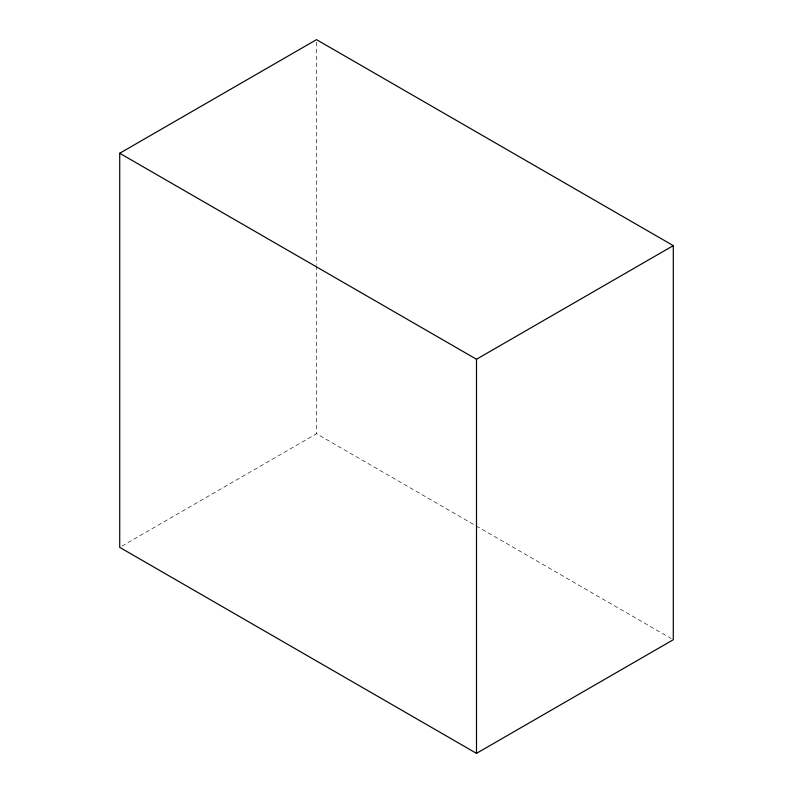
<?xml version="1.0" encoding="UTF-8"?>
<svg xmlns="http://www.w3.org/2000/svg" width="793" height="793" viewBox="0 0 793 793"><rect width="100%" height="100%" fill="white"/><g stroke="black" fill="none" stroke-linecap="round" stroke-linejoin="round"><path stroke-width="0.59" stroke-dasharray="3.96 2.97" d="M121.854 546.129L316.506 433.741L475.076 525.293M476.147 525.918L671.146 638.494M316.506 42.118L316.506 264.495M316.506 265.724L316.506 433.741"/><path stroke-width="1.19" d="M119.713 153.267L316.506 39.65L673.287 245.642L673.287 639.733L476.494 753.35L119.713 547.358L119.713 153.267L476.494 359.259L673.287 245.642M476.494 359.259L476.494 753.35"/></g></svg>
